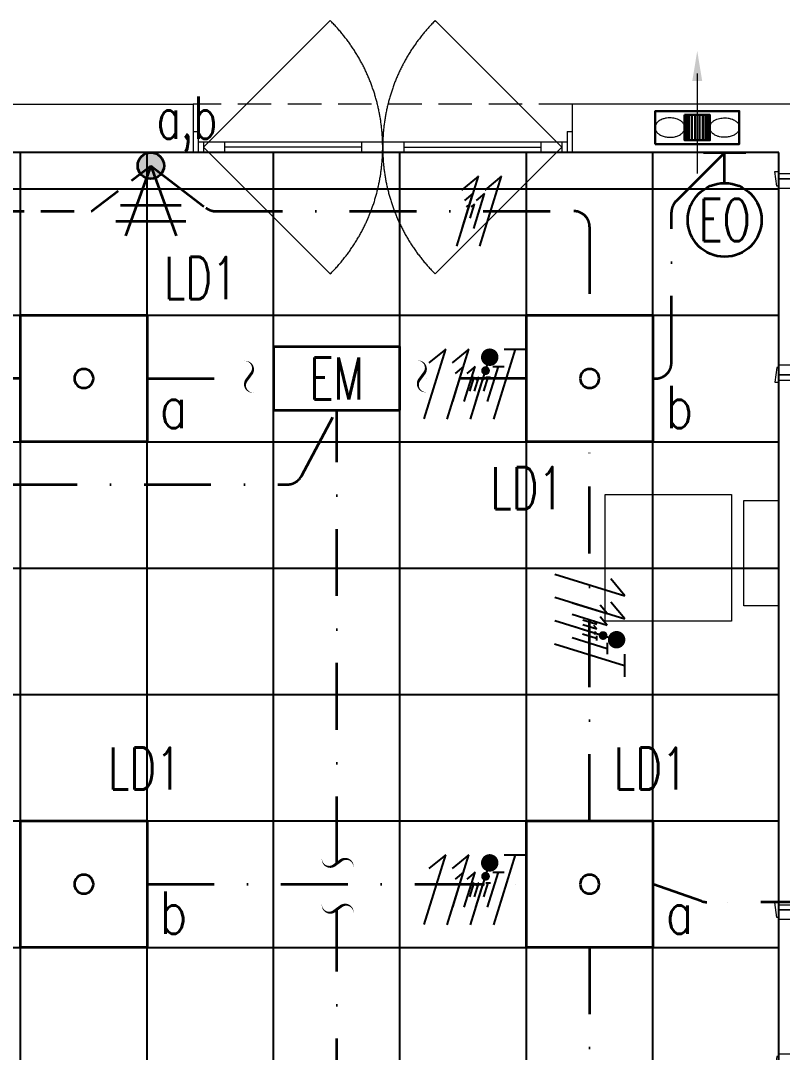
# Model space of a CAD drawing. Header units: inches. Extents: x -12418 to 57169, y -29325 to 19878.
# Drawn here: x 42600 to 46214, y 4302 to 9199 of the extents above; entities that cross this region are included whole.
import ezdxf
from ezdxf.enums import TextEntityAlignment as Align

# ---------------------------------------------------------------- set-up
doc = ezdxf.new("R2010")
doc.units = ezdxf.units.IN
doc.header["$LTSCALE"] = 25
doc.header["$MEASUREMENT"] = 0
for name, pattern in [('00-Ground Floor$0$DASHED', [0.75, 0.5, -0.25]), ('00-Ground Floor$0$HIDDEN', [9.525, 6.35, -3.175]), ('DASHDOT', [25.4, 12.7, -6.35, 0, -6.35]), ('DASHED2', [9.525, 6.35, -3.175]), ('HIDDEN', [9.525, 6.35, -3.175])]:
    doc.linetypes.add(name, pattern=pattern)
doc.layers.get('0').update_dxf_attribs({"color": 8})
for name, color, linetype, lineweight in [('00-Ground Floor$0$Aluminum', 251, 'Continuous', 5), ('00-Ground Floor$0$LOADING', 253, 'Continuous', 5), ('00-Ground Floor$0$Proj', 251, 'Continuous', 5), ('00-Ground Floor$0$Walls', 251, 'Continuous', 5), ('00-Ground Floor$0$Wooden Joinery', 251, 'Continuous', 5), ('E-LITE-CIRC', 6, 'Continuous', 25), ('E-LITE-CIRC-NUMB', 6, 'Continuous', 25), ('E-LITE-CLNG', 150, 'Continuous', 35), ('E-LITE-CLNG @ 100', 150, 'Continuous', 35), ('E-LITE-CLNG-CNDT', 6, 'DASHDOT', 35), ('E-LITE-CTRL', 6, 'Continuous', 25), ('E-LITE-FLOR-CNDT', 6, 'HIDDEN', 35), ('E-LITE-IDEN', 6, 'Continuous', 25), ('E-LITE-SWCH @ 100', 3, 'Continuous', 35), ('E-POWR-CIRC-NUMB', 6, 'Continuous', 25), ('E-POWR-WALL @ 100', 4, 'Continuous', 35), ('E-POWR-WIRE', 6, 'Continuous', 25), ('E-POWR-WIRE @ 100', 6, 'Continuous', 25), ('E-POWR-WIRE @ 20', 6, 'Continuous', 25), ('E-POWR-WIRE @ 50', 6, 'Continuous', 25)]:
    doc.layers.add(name, color=color, linetype=linetype, lineweight=lineweight)
for name, color, linetype in [('00-Ground Floor$0$False Ceiling', 251, 'Continuous'), ('E-LIGHTING CONDUIT', 6, 'Continuous'), ('E-POWR-IDEN', 101, 'Continuous'), ('MC-EX-EQPM', 2, 'Continuous')]:
    doc.layers.add(name, color=color, linetype=linetype)
doc.layers.add('00-Ground Floor$0$Meubles', color=7, linetype='Continuous', lineweight=5, true_color=0xa6b1d3)
doc.styles.add('DC_Simplex', font='SIMPLEX.shx', dxfattribs={"width": 0.7})

# ---------------------------------------------------------------- blocks, each defined once
blk = doc.blocks.new('00-Ground Floor$0$A$C72370EFE')
at = {"layer": '00-Ground Floor$0$Wooden Joinery'}
for p, q in [((-0.01, -0.04), (-0.02, -0.04)), ((-0.01, -0.03), (-0.01, -0.07)), ((0, -0.03), (-0.01, -0.03)), ((0.04, -0.03), (0.05, -0.03)), ((0.05, -0.03), (0.05, -0.07)), ((0.05, -0.04), (0.06, -0.04)), ((-0.05, -0.07), (-0.05, -0.16)), ((-0.03, -0.07), (-0.03, -0.16)), ((-0.01, -0.06), (-0.02, -0.06)), ((0, -0.07), (-0.01, -0.07)), ((0.04, -0.07), (0.05, -0.07)), ((0.05, -0.06), (0.06, -0.06)), ((0.07, -0.07), (0.07, -0.16)), ((0.09, -0.07), (0.09, -0.16)), ((-0.01, -0.17), (-0.02, -0.17)), ((-0.01, -0.19), (-0.02, -0.19)), ((-0.01, -0.17), (-0.01, -0.19)), ((0.05, -0.17), (0.06, -0.17)), ((0.05, -0.17), (0.05, -0.19)), ((0.05, -0.19), (0.06, -0.19))]:
    blk.add_line(p, q, dxfattribs=at)
for centre, radius, start, end in [((-0.02, -0.07), 0.03, 90, 180), ((0.06, -0.07), 0.03, 0, 90), ((-0.02, -0.07), 0.01, 90, 180), ((0.06, -0.07), 0.01, 0, 90), ((-0.02, -0.16), 0.03, 180, 270), ((-0.02, -0.16), 0.01, 180, 270), ((0.06, -0.16), 0.01, 270, 0), ((0.06, -0.16), 0.03, 270, 0)]:
    blk.add_arc(centre, radius, start, end, dxfattribs=at)
blk = doc.blocks.new('00-Ground Floor$0$A$C268A7CF0')
at = {"layer": '00-Ground Floor$0$Wooden Joinery'}
for points in [[(80, 758.8), (80, 768.8), (10, 778.8), (10, 758.8)], [(740, 758.8), (740, 768.8), (810, 778.8), (810, 758.8)], [(70, 658.8), (70, 648.8), (0, 638.8), (0, 658.8)], [(120, 658.8), (120, 0), (80, 0), (80, 658.8)], [(750, 658.8), (750, 648.8), (820, 638.8), (820, 658.8)]]:
    blk.add_lwpolyline(points, close=True, dxfattribs=at)
for points in [[(45, 658.8), (45, 758.8), (20, 758.8), (20, 658.8), (45, 658.8)], [(45, 658.8), (80, 658.8), (80, 698.8), (90, 698.8), (90, 758.8), (45, 758.8), (45, 658.8)], [(775, 658.8), (740, 658.8), (740, 698.8), (730, 698.8), (730, 758.8), (775, 758.8), (775, 658.8)], [(775, 658.8), (775, 758.8), (800, 758.8), (800, 658.8), (775, 658.8)]]:
    blk.add_lwpolyline(points, dxfattribs=at)
blk.add_arc((80, 658.8), 660, 273.4748, 0, dxfattribs=at)
at = {"layer": '00-Ground Floor$0$Wooden Joinery', "xscale": 999.9999999998854, "yscale": 999.9999999998854, "zscale": 999.9999999998854, "rotation": 180}
blk.add_blockref('00-Ground Floor$0$A$C72370EFE', (120, 0), dxfattribs=at)
blk = doc.blocks.new('00-Ground Floor$0$A$C5DAD61B4')
at = {"layer": '00-Ground Floor$0$Wooden Joinery'}
for points in [[(80, 959.1), (80, 969.1), (10, 979.1), (10, 959.1)], [(940, 959.1), (940, 969.1), (1010, 979.1), (1010, 959.1)], [(70, 859.1), (70, 849.1), (0, 839.1), (0, 859.1)], [(120, 859.1), (120, 0), (80, 0), (80, 859.1)], [(950, 859.1), (950, 849.1), (1020, 839.1), (1020, 859.1)]]:
    blk.add_lwpolyline(points, close=True, dxfattribs=at)
for points in [[(45, 859.1), (45, 959.1), (20, 959.1), (20, 859.1), (45, 859.1)], [(45, 859.1), (80, 859.1), (80, 899.1), (90, 899.1), (90, 959.1), (45, 959.1), (45, 859.1)], [(975, 859.1), (940, 859.1), (940, 899.1), (930, 899.1), (930, 959.1), (975, 959.1), (975, 859.1)], [(975, 859.1), (975, 959.1), (1000, 959.1), (1000, 859.1), (975, 859.1)]]:
    blk.add_lwpolyline(points, dxfattribs=at)
blk.add_arc((80, 859.1), 860, 272.666, 0, dxfattribs=at)
at = {"layer": '00-Ground Floor$0$Wooden Joinery', "xscale": 999.9999999998854, "yscale": 999.9999999998854, "zscale": 999.9999999998854, "rotation": 180}
blk.add_blockref('00-Ground Floor$0$A$C72370EFE', (120, 0), dxfattribs=at)
blk = doc.blocks.new('00-Ground Floor$0$SHOULDER WHEEL')
at = {"layer": '00-Ground Floor$0$Meubles', "elevation": 0}
for points in [[(-946167.7, -380007.7), (-945567.5, -380007.7), (-945567.5, -380607.7), (-946167.7, -380607.7)], [(-946392.1, -380080), (-946225.5, -380080), (-946225.5, -380579.6), (-946392.1, -380579.6)]]:
    blk.add_lwpolyline(points, close=True, dxfattribs=at)
blk = doc.blocks.new('00-Ground Floor$0$A$Ce9e1c4c3')
at = {"layer": '00-Ground Floor$0$False Ceiling', "color": 254}
for p, q in [((-53802.1, 8572.6, 0), (-62822.1, 8572.6, 0)), ((-53802.1, -847.4, 0), (-53802.1, 8572.6, 0))]:
    blk.add_line(p, q, dxfattribs=at)
at = {"layer": '00-Ground Floor$0$False Ceiling', "color": 254, "linetype": 'Continuous'}
for p, q in [((-57400, -847.4), (-57400, 8572.6)), ((-56800, -847.4), (-56800, 8572.6)), ((-56200, -847.4), (-56200, 8572.6)), ((-55600, -847.4), (-55600, 8572.6)), ((-55000, -847.4), (-55000, 8572.6)), ((-54400, -847.4), (-54400, 8572.6)), ((-62822.1, 8400), (-53802.1, 8400)), ((-62822.1, 7800), (-53802.1, 7800)), ((-62822.1, 7200), (-53802.1, 7200)), ((-62822.1, 6600), (-53802.1, 6600)), ((-62822.1, 6000), (-53802.1, 6000)), ((-62822.1, 5400), (-53802.1, 5400)), ((-62822.1, 4800), (-53802.1, 4800))]:
    blk.add_line(p, q, dxfattribs=at)
blk = doc.blocks.new('00-Ground Floor')
at = {"layer": '00-Ground Floor$0$Aluminum', "linetype": '00-Ground Floor$0$DASHED', "ltscale": 300}
for p, q in [((43467.9, 8597.6, 0), (44069, 9198.6, 0)), ((45167.9, 8597.6, 0), (44566.9, 9198.6, 0)), ((43467.9, 8597.6, 0), (44069, 7996.5, 0)), ((45167.9, 8597.6, 0), (44566.9, 7996.5, 0))]:
    blk.add_line(p, q, dxfattribs=at)
at = {"layer": '00-Ground Floor$0$Aluminum'}
for p, q in [((43417.9, 8672.6, 0), (43442.9, 8672.6, 0)), ((43442.9, 8672.6, 0), (43442.9, 8572.6, 0)), ((45192.9, 8672.6, 0), (45192.9, 8572.6, 0)), ((45192.9, 8672.6, 0), (45217.9, 8672.6, 0)), ((43442.9, 8622.6, 0), (45192.9, 8622.6, 0)), ((43467.9, 8622.6, 0), (43467.9, 8572.6, 0)), ((43567.9, 8622.6, 0), (43567.9, 8572.6, 0)), ((44217.9, 8622.6, 0), (44217.9, 8572.6, 0)), ((44317.9, 8622.6, 0), (44317.9, 8572.6, 0)), ((44417.9, 8622.6, 0), (44417.9, 8572.6, 0)), ((45067.9, 8622.6, 0), (45067.9, 8572.6, 0)), ((45167.9, 8622.6, 0), (45167.9, 8572.6, 0)), ((45217.9, 8572.6, 0), (43417.9, 8572.6, 0)), ((44217.9, 8597.6, 0), (43567.9, 8597.6, 0)), ((44417.9, 8597.6, 0), (45067.9, 8597.6, 0))]:
    blk.add_line(p, q, dxfattribs=at)
at = {"layer": '00-Ground Floor$0$Aluminum', "linetype": '00-Ground Floor$0$DASHED', "ltscale": 300}
for centre, start, end in [((43467.9, 8597.6, 0), 315, 45), ((45167.9, 8597.6, 0), 135, 225)]:
    blk.add_arc(centre, 850, start, end, dxfattribs=at)
at = {"layer": '00-Ground Floor$0$Proj', "linetype": '00-Ground Floor$0$HIDDEN'}
blk.add_line((45217.9, 8802.6, 0), (43417.9, 8802.6, 0), dxfattribs=at)
at = {"layer": '00-Ground Floor$0$Walls'}
for p, q in [((41809.9, 8802.6, 0), (43417.9, 8802.6, 0)), ((43417.9, 8802.6, 0), (43417.9, 8572.6, 0)), ((45217.9, 8572.6, 0), (45217.9, 8802.6, 0)), ((48367.4, 8802.6, 0), (45217.9, 8802.6, 0)), ((41794.2, 8572.6, 0), (43417.9, 8572.6, 0)), ((45217.9, 8572.6, 0), (46197.9, 8572.6, 0)), ((46197.9, 8472.6, 0), (46197.9, 8572.6, 0)), ((46197.9, 8472.6, 0), (46297.9, 8472.6, 0)), ((46197.9, 7492.6, 0), (46297.9, 7492.6, 0)), ((46197.9, 5002.6, 0), (46197.9, 7492.6, 0)), ((46197.9, 5002.6, 0), (46297.9, 5002.6, 0)), ((46197.9, 5002.6, 0), (46297.9, 5002.6, 0))]:
    blk.add_line(p, q, dxfattribs=at)
at = {"layer": '00-Ground Floor$0$Wooden Joinery', "elevation": 0}
blk.add_lwpolyline([(46197.9, 4942.6), (46187.9, 4942.6), (46177.9, 5012.6), (46197.9, 5012.6)], close=True, dxfattribs=at)
for points in [[(46297.9, 4977.6), (46197.9, 4977.6), (46197.9, 5002.6), (46297.9, 5002.6), (46297.9, 4977.6)], [(46297.9, 4977.6), (46297.9, 4942.6), (46257.9, 4942.6), (46257.9, 4932.6), (46197.9, 4932.6), (46197.9, 4977.6), (46297.9, 4977.6)]]:
    blk.add_lwpolyline(points, dxfattribs=at)
at = {"layer": '00-Ground Floor$0$False Ceiling', "color": 254}
blk.add_blockref('00-Ground Floor$0$A$Ce9e1c4c3', (100000, 0), dxfattribs=at)
at = {"layer": '00-Ground Floor$0$LOADING', "rotation": 180}
blk.add_blockref('00-Ground Floor$0$SHOULDER WHEEL', (-900194.1, -373658.6), dxfattribs=at)
at = {"layer": '00-Ground Floor$0$Wooden Joinery', "xscale": -1, "rotation": 90}
for name, p in [('00-Ground Floor$0$A$C5DAD61B4', (47157, 8492.6, 0)), ('00-Ground Floor$0$A$C268A7CF0', (46956.7, 5022.6, 0))]:
    blk.add_blockref(name, p, dxfattribs=at)
blk = doc.blocks.new('*U14')
blk.add_lwpolyline([(-300, 300), (-300, -300), (300, -300), (300, 300)], close=True)
blk.add_circle((0, 0), 45)
at = {"layer": 'E-LITE-CIRC-NUMB', "style": 'DC_Simplex', "width": 0.7, "flags": 8}
blk.add_attdef('CIRCUIT', text='', height=200, rotation=0, dxfattribs=at).set_placement((-473.9, 300), align=Align.RIGHT)
at = {"layer": 'E-LITE-CTRL', "style": 'DC_Simplex', "width": 0.7, "flags": 8}
blk.add_attdef('CONTROL', (1118.9, -935), '', height=200, rotation=360, dxfattribs=at)
at = {"layer": 'E-LITE-IDEN', "style": 'DC_Simplex', "width": 0.7, "flags": 8}
blk.add_attdef('TYPE', (-114.6, 448.6), '', height=200, rotation=360, dxfattribs=at)
blk = doc.blocks.new('*U43')
blk.add_lwpolyline([(-300, 300), (-300, -300), (300, -300), (300, 300)], close=True)
blk.add_circle((0, 0), 45)
at = {"layer": 'E-LITE-CIRC-NUMB', "style": 'DC_Simplex', "width": 0.7, "flags": 8}
blk.add_attdef('CIRCUIT', text='', height=200, rotation=0, dxfattribs=at).set_placement((-473.9, 300), align=Align.RIGHT)
at = {"layer": 'E-LITE-CTRL', "style": 'DC_Simplex', "width": 0.7, "flags": 8}
blk.add_attdef('CONTROL', (1118.9, -935), '', height=200, rotation=360, dxfattribs=at)
at = {"layer": 'E-LITE-IDEN', "style": 'DC_Simplex', "width": 0.7, "flags": 8}
blk.add_attdef('TYPE', (-380, 377.1), '', height=200, rotation=360, dxfattribs=at)
blk = doc.blocks.new('*U103')
blk.add_lwpolyline([(-300, 300), (-300, -300), (300, -300), (300, 300)], close=True)
blk.add_circle((0, 0), 45)
at = {"layer": 'E-LITE-CIRC-NUMB', "style": 'DC_Simplex', "width": 0.7, "flags": 8}
blk.add_attdef('CIRCUIT', text='', height=200, rotation=0, dxfattribs=at).set_placement((-473.9, 300), align=Align.RIGHT)
at = {"layer": 'E-LITE-CTRL', "style": 'DC_Simplex', "width": 0.7, "flags": 8}
blk.add_attdef('CONTROL', (1118.9, -935), '', height=200, rotation=360, dxfattribs=at)
at = {"layer": 'E-LITE-IDEN', "style": 'DC_Simplex', "width": 0.7, "flags": 8}
blk.add_attdef('TYPE', (471.4, -620), '', height=200, rotation=360, dxfattribs=at)
blk = doc.blocks.new('DC_LT-CL-Emergency')
blk.add_lwpolyline([(3, -1.5), (3, 1.5), (-3, 1.5), (-3, -1.5)], close=True)
at = {"style": 'DC_Simplex', "width": 0.7}
blk.add_text('EM', height=2, rotation=360, dxfattribs=at).set_placement((0, 0), align=Align.MIDDLE_CENTER)
at = {"layer": 'E-LITE-CTRL', "style": 'DC_Simplex', "width": 0.7, "flags": 8}
blk.add_attdef('CONTROL', (4.739, -1.5), '', height=2, rotation=360, dxfattribs=at)
blk = doc.blocks.new('*U42')
blk.add_hatch(color=256).paths.add_polyline_path([(0.625, 0.625, 1), (-0.625, 0.625, 1)])
for p, q in [((0, 0.625), (-1.2, 3.947)), ((0, 0.625), (1.2, 3.947)), ((1.665, 3.25), (-1.665, 3.25)), ((1.433, 2.5), (-1.433, 2.5))]:
    blk.add_line(p, q)
blk.add_circle((0, 0.625), 0.625)
at = {"layer": 'E-LITE-CTRL', "style": 'DC_Simplex', "width": 0.7, "flags": 8}
blk.add_attdef('CONTROL', (-26.627, -10.116), '', height=2, rotation=360, dxfattribs=at)
at = {"layer": 'E-LITE-IDEN', "style": 'DC_Simplex', "width": 0.7, "flags": 8}
blk.add_attdef('TYPE', text='', height=2, rotation=360, dxfattribs=at).set_placement((-31.991, -10.116), align=Align.RIGHT)
blk = doc.blocks.new('CD-CUT')
at = {"linetype": 'Continuous'}
blk.add_lwpolyline([(-30.4, 100, 0, 1.75, 0), (-13.9, 97.3, 1.75, 17.5, -0.545095), (15.4, 21.1, 17.5, 17.5, 0), (-15.4, -21.1, 17.5, 1.75, 0.545095), (13.9, -97.3, 1.75, 0, 0), (30.4, -100, 0, 0, 0)], format="xyseb", dxfattribs=at)
blk = doc.blocks.new('*U84')
for p, q in [((-2.719, -1.655), (-1.689, 1.665)), ((-1.689, 1.665), (-2.491, 1.006)), ((-1.617, -1.658), (-0.587, 1.663)), ((-0.587, 1.663), (-1.389, 1.004)), ((-0.515, -1.66), (0.515, 1.66)), ((0.587, -1.663), (1.617, 1.658)), ((1.078, 1.659), (2.157, 1.657))]:
    blk.add_line(p, q)
at = {"const_width": 0.414}
blk.add_lwpolyline([(0.19, 1.278, 1), (0.604, 1.277, 1)], format="xyb", close=True, dxfattribs=at)
blk = doc.blocks.new('*U829')
at = {"layer": 'E-POWR-WIRE @ 100', "xscale": 100, "yscale": 100, "zscale": 100}
blk.add_blockref('*U84', (44786.1, 7473.4), dxfattribs=at)
at = {"layer": 'E-POWR-WIRE @ 20', "xscale": 20, "yscale": 20, "zscale": 20}
blk.add_blockref('*U84', (44786.1, 7473.4), dxfattribs=at)
at = {"layer": 'E-POWR-WIRE @ 50', "xscale": 50, "yscale": 50, "zscale": 50}
blk.add_blockref('*U84', (44786.1, 7473.4), dxfattribs=at)
blk = doc.blocks.new('*U832')
at = {"layer": 'E-POWR-WIRE @ 100', "xscale": 100, "yscale": 100, "zscale": 100}
blk.add_blockref('*U84', (44786.1, 5073.4), dxfattribs=at)
at = {"layer": 'E-POWR-WIRE @ 20', "xscale": 20, "yscale": 20, "zscale": 20}
blk.add_blockref('*U84', (44786.1, 5073.4), dxfattribs=at)
at = {"layer": 'E-POWR-WIRE @ 50', "xscale": 50, "yscale": 50, "zscale": 50}
blk.add_blockref('*U84', (44786.1, 5073.4), dxfattribs=at)
blk = doc.blocks.new('*U88')
for p, q in [((-1.655, 2.719), (1.665, 1.689)), ((1.665, 1.689), (1.006, 2.491)), ((-1.658, 1.617), (1.663, 0.587)), ((1.663, 0.587), (1.004, 1.389)), ((-1.66, 0.515), (1.66, -0.515)), ((-1.663, -0.587), (1.658, -1.617)), ((1.659, -1.078), (1.657, -2.157))]:
    blk.add_line(p, q)
at = {"const_width": 0.414}
blk.add_lwpolyline([(1.278, -0.19, 1), (1.277, -0.604, 1)], format="xyb", close=True, dxfattribs=at)
blk = doc.blocks.new('*U842')
at = {"layer": 'E-POWR-WIRE @ 100', "xscale": 100, "yscale": 100, "zscale": 100}
blk.add_blockref('*U88', (45300, 6300), dxfattribs=at)
at = {"layer": 'E-POWR-WIRE @ 20', "xscale": 20, "yscale": 20, "zscale": 20}
blk.add_blockref('*U88', (45300, 6300), dxfattribs=at)
at = {"layer": 'E-POWR-WIRE @ 50', "xscale": 50, "yscale": 50, "zscale": 50}
blk.add_blockref('*U88', (45300, 6300), dxfattribs=at)
blk = doc.blocks.new('*U91')
for p, q in [((-0.515, -1.66), (0.515, 1.66)), ((0.515, 1.66), (-0.287, 1.001)), ((0.587, -1.663), (1.617, 1.658)), ((1.617, 1.658), (0.815, 0.999))]:
    blk.add_line(p, q)
blk = doc.blocks.new('*U846')
at = {"layer": 'E-POWR-WIRE @ 100', "xscale": 100, "yscale": 100, "zscale": 100}
blk.add_blockref('*U91', (44720.5, 8294.6, 0), dxfattribs=at)
at = {"layer": 'E-POWR-WIRE @ 20', "xscale": 20, "yscale": 20, "zscale": 20}
blk.add_blockref('*U91', (44720.5, 8294.6, 0), dxfattribs=at)
at = {"layer": 'E-POWR-WIRE @ 50', "xscale": 50, "yscale": 50, "zscale": 50}
blk.add_blockref('*U91', (44720.5, 8294.6, 0), dxfattribs=at)
blk = doc.blocks.new('*U104')
at = {"layer": 'MC-EX-EQPM', "lineweight": 9}
blk.add_hatch(color=253, dxfattribs=at).paths.add_polyline_path([(15.7, 160.3), (-15.7, 160.3), (0, 254.8)], flags=0)
at = {"layer": 'MC-EX-EQPM', "color": 253, "lineweight": 9}
blk.add_line((0, 183.8), (0, -132.9), dxfattribs=at)
at = {"layer": 'MC-EX-EQPM', "color": 253, "linetype": 'DASHED2', "lineweight": 30, "ltscale": 2.5}
for p, q in [((-32.6, 52.3), (-32.6, -27.5)), ((-26.4, 52.3), (-26.4, -27.5)), ((-17.2, 52.3), (-17.2, -27.5)), ((-6.9, 52.3), (-6.9, -27.5)), ((6.9, 52.3), (6.9, -27.5)), ((17.2, 52.3), (17.2, -27.5)), ((26.4, 52.3), (26.4, -27.5)), ((32.6, 52.3), (32.6, -27.5))]:
    blk.add_line(p, q, dxfattribs=at)
at = {"layer": 'MC-EX-EQPM', "color": 253, "lineweight": 30, "ltscale": 2.5}
for points in [[(-133, -39.8), (133, -39.8), (133, 64.7), (-133, 64.7)], [(-39.9, 52.3), (39.9, 52.3), (39.9, -27.5), (-39.9, -27.5)]]:
    blk.add_lwpolyline(points, close=True, dxfattribs=at)
at = {"layer": 'MC-EX-EQPM', "color": 253, "lineweight": 9}
for points, knots in [([(-39.9, 12.4), (-39.9, 13.7), (-40, 14.9), (-40.4, 17.4), (-40.7, 18.6), (-41.5, 20.9), (-42, 22), (-43, 24), (-43.6, 25), (-44.9, 26.9), (-45.6, 27.7), (-47.4, 29.8), (-48.6, 31), (-51.1, 33), (-52.4, 34), (-55.1, 35.6), (-56.5, 36.4), (-59.4, 37.8), (-60.9, 38.4), (-65, 39.9), (-67.6, 40.7), (-73, 41.9), (-75.8, 42.3), (-81.5, 42.9), (-84.3, 43), (-90.7, 43), (-94.3, 42.7), (-101.2, 41.7), (-104.6, 40.9), (-110, 39.2), (-112.2, 38.4), (-116.4, 36.4), (-118.4, 35.3), (-121.7, 33.1), (-123.1, 32), (-125.6, 29.7), (-126.8, 28.4), (-128.8, 25.9), (-129.5, 24.7), (-130.9, 22.1), (-131.5, 20.8), (-132.4, 17.9), (-132.7, 16.4), (-133, 14), (-133, 13.2), (-133, 12.4)], [0, 0, 0, 0, 0.083152, 0.083152, 0.166304, 0.166304, 0.249457, 0.249457, 0.332609, 0.332609, 0.415761, 0.415761, 0.545395, 0.545395, 0.675028, 0.675028, 0.804662, 0.804662, 0.934296, 0.934296, 1.152782, 1.152782, 1.371268, 1.371268, 1.589754, 1.589754, 1.860357, 1.860357, 2.130959, 2.130959, 2.317705, 2.317705, 2.504451, 2.504451, 2.641391, 2.641391, 2.778331, 2.778331, 2.881554, 2.881554, 2.984776, 2.984776, 3.087999, 3.087999, 3.141593, 3.141593, 3.141593, 3.141593]), ([(39.9, 12.4), (39.9, 13.7), (40, 14.9), (40.4, 17.4), (40.7, 18.6), (41.5, 20.9), (42, 22), (43, 24), (43.6, 25), (44.9, 26.9), (45.6, 27.7), (47.4, 29.8), (48.6, 31), (51.1, 33), (52.4, 34), (55.1, 35.6), (56.5, 36.4), (59.4, 37.8), (60.9, 38.4), (65, 39.9), (67.6, 40.7), (73, 41.9), (75.8, 42.3), (81.5, 42.9), (84.3, 43), (90.7, 43), (94.3, 42.7), (101.2, 41.7), (104.6, 40.9), (110, 39.2), (112.2, 38.4), (116.4, 36.4), (118.4, 35.3), (121.7, 33.1), (123.1, 32), (125.6, 29.7), (126.8, 28.4), (128.8, 25.9), (129.5, 24.7), (130.9, 22.1), (131.5, 20.8), (132.4, 17.9), (132.7, 16.4), (133, 14), (133, 13.2), (133, 12.4)], [0, 0, 0, 0, 0.083152, 0.083152, 0.166304, 0.166304, 0.249457, 0.249457, 0.332609, 0.332609, 0.415761, 0.415761, 0.545395, 0.545395, 0.675028, 0.675028, 0.804662, 0.804662, 0.934296, 0.934296, 1.152782, 1.152782, 1.371268, 1.371268, 1.589754, 1.589754, 1.860357, 1.860357, 2.130959, 2.130959, 2.317705, 2.317705, 2.504451, 2.504451, 2.641391, 2.641391, 2.778331, 2.778331, 2.881554, 2.881554, 2.984776, 2.984776, 3.087999, 3.087999, 3.141593, 3.141593, 3.141593, 3.141593]), ([(-133, 12.4), (-133, 11.7), (-133, 10.9), (-132.7, 8.6), (-132.4, 7.1), (-131.5, 4.3), (-131, 2.9), (-129.6, 0.3), (-128.9, -0.9), (-127.2, -3.1), (-126.3, -4.1), (-124.4, -6), (-123.5, -6.8), (-121.4, -8.4), (-120.4, -9.1), (-117.5, -11), (-115.7, -11.9), (-111.8, -13.7), (-109.8, -14.4), (-105.7, -15.7), (-103.6, -16.2), (-99.3, -17.1), (-97.1, -17.4), (-90.1, -18.2), (-85.3, -18.3), (-77.2, -17.7), (-74, -17.2), (-67.7, -15.9), (-64.6, -15), (-59.7, -13.1), (-57.7, -12.2), (-54, -10.1), (-52.2, -9), (-49.2, -6.7), (-48, -5.6), (-45.8, -3.2), (-44.7, -1.9), (-43.1, 0.7), (-42.4, 1.9), (-41.3, 4.5), (-40.8, 5.9), (-40.2, 8.8), (-40, 10.2), (-39.9, 12), (-39.9, 12.2), (-39.9, 12.4)], [3.141593, 3.141593, 3.141593, 3.141593, 3.191222, 3.191222, 3.294445, 3.294445, 3.397668, 3.397668, 3.500891, 3.500891, 3.604114, 3.604114, 3.707337, 3.707337, 3.810559, 3.810559, 3.981855, 3.981855, 4.15315, 4.15315, 4.324446, 4.324446, 4.495741, 4.495741, 4.865323, 4.865323, 5.117184, 5.117184, 5.369044, 5.369044, 5.542485, 5.542485, 5.715925, 5.715925, 5.843378, 5.843378, 5.97083, 5.97083, 6.069787, 6.069787, 6.168745, 6.168745, 6.267702, 6.267702, 6.283185, 6.283185, 6.283185, 6.283185]), ([(133, 12.4), (133, 11.7), (133, 10.9), (132.7, 8.6), (132.4, 7.1), (131.5, 4.3), (131, 2.9), (129.6, 0.3), (128.9, -0.9), (127.2, -3.1), (126.3, -4.1), (124.4, -6), (123.5, -6.8), (121.4, -8.4), (120.4, -9.1), (117.5, -11), (115.7, -11.9), (111.8, -13.7), (109.8, -14.4), (105.7, -15.7), (103.6, -16.2), (99.3, -17.1), (97.1, -17.4), (90.1, -18.2), (85.3, -18.3), (77.2, -17.7), (74, -17.2), (67.7, -15.9), (64.6, -15), (59.7, -13.1), (57.7, -12.2), (54, -10.1), (52.2, -9), (49.2, -6.7), (48, -5.6), (45.8, -3.2), (44.7, -1.9), (43.1, 0.7), (42.4, 1.9), (41.3, 4.5), (40.8, 5.9), (40.2, 8.8), (40, 10.2), (39.9, 12), (39.9, 12.2), (39.9, 12.4)], [3.141593, 3.141593, 3.141593, 3.141593, 3.191222, 3.191222, 3.294445, 3.294445, 3.397668, 3.397668, 3.500891, 3.500891, 3.604114, 3.604114, 3.707337, 3.707337, 3.810559, 3.810559, 3.981855, 3.981855, 4.15315, 4.15315, 4.324446, 4.324446, 4.495741, 4.495741, 4.865323, 4.865323, 5.117184, 5.117184, 5.369044, 5.369044, 5.542485, 5.542485, 5.715925, 5.715925, 5.843378, 5.843378, 5.97083, 5.97083, 6.069787, 6.069787, 6.168745, 6.168745, 6.267702, 6.267702, 6.283185, 6.283185, 6.283185, 6.283185])]:
    blk.add_open_spline(points, degree=3, knots=knots, dxfattribs=at)
blk = doc.blocks.new('*U95')
for p, q in [((-1, 0), (1, 0)), ((0, -1.45), (0, 0))]:
    blk.add_line(p, q)
blk.add_circle((0, -3.2), 1.75)
at = {"layer": 'E-POWR-CIRC-NUMB', "style": 'DC_Simplex', "width": 0.7, "flags": 8}
blk.add_attdef('CIRCUIT', (3.364, 5.671), '', height=2, rotation=360, dxfattribs=at)
at = {"layer": 'E-POWR-IDEN', "style": 'DC_Simplex', "width": 0.7, "flags": 8}
blk.add_attdef('TYPE', text='', height=2, rotation=180, dxfattribs=at).set_placement((0, -3.2), align=Align.MIDDLE_CENTER)

msp = doc.modelspace()

# ---------------------------------------------------------------- linework, layer by layer
at = {"layer": 'E-LITE-CLNG-CNDT'}
for points in [[(45600, 7500), (45613.2, 7500, 0.414214), (45688.2, 7575), (45688.2, 8289.2, -0.198912), (45710.2, 8342.3), (45940.5, 8572.6)], [(47700, 5015), (45855.6, 5015, -0.084375), (45830.8, 5019.2), (45600, 5100)]]:
    msp.add_lwpolyline(points, format="xyb", dxfattribs=at)
at = {"layer": 'E-LITE-CLNG-CNDT', "elevation": 0}
msp.add_lwpolyline([(43217.9, 8510.1), (43479.4, 8309.8, 0.164905), (43525, 8294.3), (45225, 8294.3, -0.414214), (45300, 8219.3), (45300, 7800)], format="xyb", dxfattribs=at)
at = {"layer": 'E-LITE-CLNG-CNDT'}
for points in [[(42600, 7500), (40800, 7500)], [(43200, 7500), (43677.8, 7500)], [(45000, 7500), (44496.4, 7500)], [(45300, 5400), (45300, 7200)], [(40800, 5100), (42600, 5100)], [(43200, 5100), (45000, 5100)], [(45300, 4800), (45300, 3000)]]:
    msp.add_lwpolyline(points, dxfattribs=at)
at = {"layer": 'E-LITE-CLNG-CNDT', "color": 1}
msp.add_lwpolyline([(39300, 7350), (39300, 7072.1, 0.414214), (39375, 6997.1), (43865.9, 6997.1, 0.276428), (43932, 7036.7), (44100, 7350)], format="xyb", dxfattribs=at)
for points in [[(44100, 5198), (44100, 7350)], [(44100, 4050), (44100, 4980.4)]]:
    msp.add_lwpolyline(points, dxfattribs=at)
at = {"layer": 'E-LITE-FLOR-CNDT', "elevation": 0}
msp.add_lwpolyline([(37240.4, 6705.7), (37382.2, 6910.3), (37382.2, 8219.3, -0.414214), (37457.2, 8294.3), (42936.3, 8294.3), (43217.9, 8510.1)], format="xyb", dxfattribs=at)

# ---------------------------------------------------------------- block references
at = {"layer": 'E-LIGHTING CONDUIT', "xscale": 0.762, "yscale": 0.762, "zscale": 0.762}
for p in [(43683.6, 7508), (44503.8, 7510.2)]:
    msp.add_blockref('CD-CUT', p, dxfattribs=at)
at = {"layer": 'E-LIGHTING CONDUIT', "xscale": -0.762, "yscale": 0.762, "zscale": 0.762, "rotation": 90}
for p in [(44104.4, 5201.2), (44104.4, 4983.6)]:
    msp.add_blockref('CD-CUT', p, dxfattribs=at)
at = {"layer": 'E-LITE-CLNG'}
ref = msp.add_blockref('*U43', (42900, 7500), dxfattribs=dict(at, xscale=-1))
ref.add_attrib('TYPE', 'LD1', (43280, 7877.1), dxfattribs={"layer": 'E-LITE-IDEN', "height": 200, "rotation": 0, "style": 'DC_Simplex', "width": 0.7, "flags": 8})
ref = msp.add_blockref('*U103', (45300, 7500), dxfattribs=dict(at, xscale=-1))
ref.add_attrib('TYPE', 'LD1', (44828.6, 6880), dxfattribs={"layer": 'E-LITE-IDEN', "height": 200, "rotation": 0, "style": 'DC_Simplex', "width": 0.7, "flags": 8})
ref = msp.add_blockref('*U14', (42900, 5100), dxfattribs=dict(at, xscale=-1))
ref.add_attrib('TYPE', 'LD1', (43014.6, 5548.6), dxfattribs={"layer": 'E-LITE-IDEN', "height": 200, "rotation": 0, "style": 'DC_Simplex', "width": 0.7, "flags": 8})
ref = msp.add_blockref('*U14', (45300, 5100), dxfattribs=dict(at, xscale=-1))
ref.add_attrib('TYPE', 'LD1', (45414.6, 5548.6), dxfattribs={"layer": 'E-LITE-IDEN', "height": 200, "rotation": 0, "style": 'DC_Simplex', "width": 0.7, "flags": 8})
at = {"layer": 'E-LITE-CLNG @ 100', "xscale": 100, "yscale": 100, "zscale": 100}
msp.add_blockref('DC_LT-CL-Emergency', (44100, 7500), dxfattribs=at)
at = {"layer": 'E-LITE-CLNG-CNDT'}
msp.add_blockref('00-Ground Floor', (0, 0), dxfattribs=at)
at = {"layer": 'E-LITE-SWCH @ 100'}
ref = msp.add_blockref('*U42', (43217.9, 8572.6, 0), dxfattribs=dict(at, xscale=100, yscale=100, zscale=100, rotation=180))
ref.add_attrib('CONTROL', 'a,b', (43245.7, 8638.2, 0), dxfattribs={"layer": 'E-LITE-CTRL', "height": 200, "rotation": 360, "style": 'DC_Simplex', "width": 0.7, "flags": 8})
at = {"layer": 'E-POWR-WALL @ 100'}
ref = msp.add_blockref('*U95', (45940.5, 8572.6, 0), dxfattribs=dict(at, xscale=100, yscale=100, zscale=100))
ref.add_attrib('TYPE', 'EO', dxfattribs={"layer": 'E-POWR-IDEN', "height": 200, "style": 'DC_Simplex', "width": 0.7, "flags": 8}).set_placement((45940.5, 8252.6, 0), align=Align.MIDDLE_CENTER)
at = {"layer": 'E-POWR-WIRE'}
for name in ['*U846', '*U829', '*U842', '*U832']:
    msp.add_blockref(name, (0, 0), dxfattribs=at)
at = {"layer": 'MC-EX-EQPM', "xscale": 1.5, "yscale": 1.5, "zscale": 1.5}
msp.add_blockref('*U104', (45810.5, 8672.4, 0), dxfattribs=at)

# ---------------------------------------------------------------- texts
at = {"layer": 'E-LITE-CIRC', "style": 'DC_Simplex', "width": 0.8}
for s, p in [('b', (45660.7, 7265)), ('a', (43260.7, 7265)), ('b', (43260.7, 4865)), ('a', (45660.7, 4865))]:
    msp.add_text(s, height=200, rotation=0, dxfattribs=at).set_placement(p)

doc.saveas('drawing.dxf')
